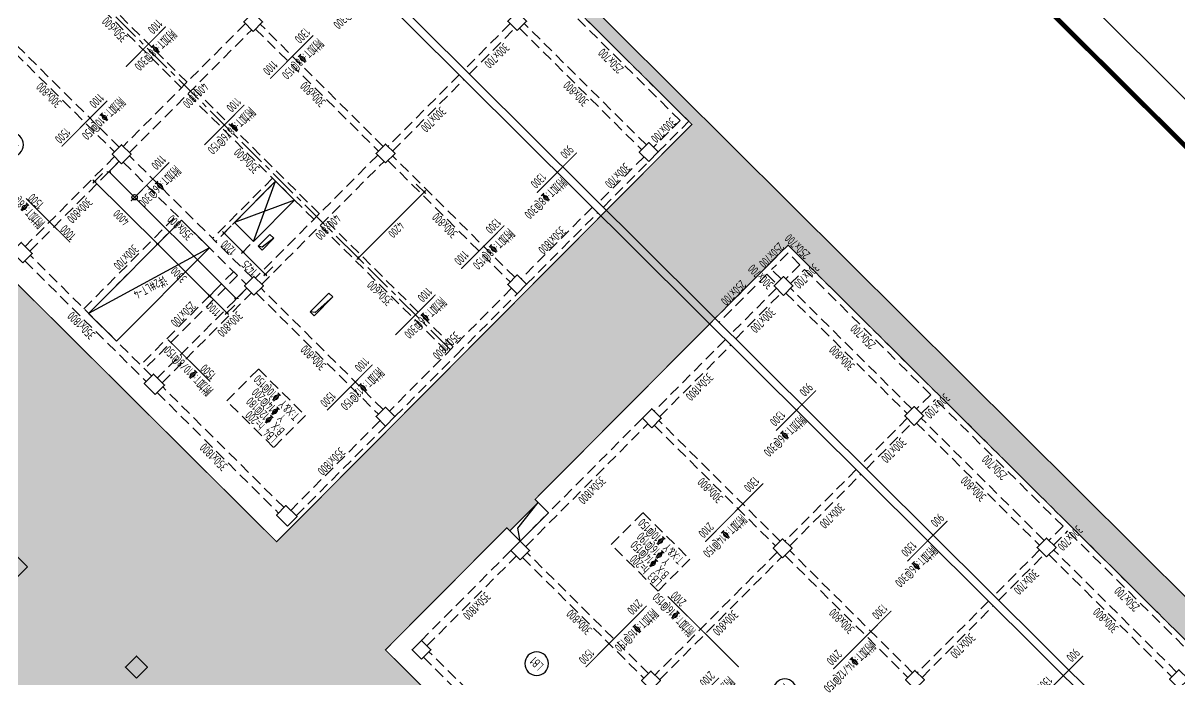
# Model space of a CAD drawing. Extents: x 517450926 to 520131079, y 3499134486 to 3500888201.
# Drawn here: x 518860975 to 518913031, y 3499954776 to 3499984341 of the extents above; entities that cross this region are included whole.
import ezdxf
from ezdxf.enums import TextEntityAlignment as Align

# ---------------------------------------------------------------- set-up
doc = ezdxf.new("R2010")
doc.units = 0
doc.header["$LTSCALE"] = 1000
doc.header["$MEASUREMENT"] = 0
doc.linetypes.add('CENTER', pattern=[2, 1.25, -0.25, 0.25, -0.25])
doc.linetypes.add('DASHED', pattern=[0.75, 0.5, -0.25])
doc.layers.get('0').update_dxf_attribs({"linetype": 'CONTINUOUS'})
doc.layers.get('Defpoints').update_dxf_attribs({"color": 2, "linetype": 'CONTINUOUS'})
for name, color, linetype in [('C-SHET-SHET', 144, 'CONTINUOUS'), ('S_AXIS', 8, 'CENTER'), ('S_AXIS_DIMS', 3, 'CONTINUOUS'), ('S_BEAM', 4, 'DASHED'), ('S_BEAM_SECD_TEXT_HORZ', 9, 'CONTINUOUS'), ('S_BEAM_TEXT_HORZ', 7, 'CONTINUOUS'), ('S_BEAM_TEXT_VERT', 41, 'CONTINUOUS'), ('S_COLU', 2, 'CONTINUOUS'), ('S_FLOR_ENHN', 91, 'DASHED'), ('S_FLOR_TEXT', 51, 'CONTINUOUS'), ('S_HOLE', 201, 'CONTINUOUS'), ('S_PLAN_HACH', 254, 'CONTINUOUS'), ('S_PLAN_MIDL', 255, 'CONTINUOUS'), ('S_PLAN_REIN', 1, 'CONTINUOUS'), ('S_STAR', 243, 'CONTINUOUS'), ('S_WALL', 2, 'CONTINUOUS')]:
    doc.layers.add(name, color=color, linetype=linetype)
doc.layers.add('内框', color=8, linetype='CONTINUOUS', plot=False)
doc.styles.get("Standard").update_dxf_attribs({"font": 'Tssdeng.shx', "bigfont": 'Tssdchn.shx'})
doc.styles.add('TH-STYLE1', font='Tssdeng.shx', dxfattribs={"width": 0.7, "bigfont": 'Tssdchn.shx'})
doc.styles.add('TH-STYLE3', font='tssdeng.shx', dxfattribs={"width": 0.7, "bigfont": 'tssdchn.shx'})
doc.styles.add('样式 1', font='Tssdeng.shx', dxfattribs={"width": 0.7, "bigfont": 'Tssdchn.shx'})
doc.styles.add('黑体', font='simhei.ttf')
doc.dimstyles.new('TSSD_100_100', dxfattribs={"dimtxt": 375, "dimasz": 100, "dimexe": 100, "dimexo": 0, "dimgap": 125, "dimtad": 1, "dimdec": 1, "dimdsep": 46, "dimtxsty": 'TH-STYLE3', "dimblk": 'ARCHTICK', "dimcen": -100, "dimdle": 100, "dimclrt": 7, "dimadec": 0, "dimazin": 0, "dimtfac": 1, "dimtdec": 1, "dimtix": 1, "dimtmove": 2, "dimatfit": 3, "dimldrblk": 'ARCHTICK', "dimfxl": 500, "dimfxlon": 1, "dimtolj": 1, "dimtzin": 0, "dimarcsym": 0})
doc.dimstyles.new('TSSD_100_100$0', dxfattribs={"dimtxt": 300, "dimasz": 100, "dimexe": 100, "dimexo": 250, "dimgap": 100, "dimtad": 1, "dimdec": 0, "dimzin": 0, "dimdsep": 46, "dimtxsty": 'TH-STYLE3', "dimblk": '_tsdbk', "dimcen": 0, "dimdle": 100, "dimclrt": 7, "dimadec": 1, "dimazin": 0, "dimtfac": 1, "dimtdec": 0, "dimtix": 1, "dimtmove": 2, "dimatfit": 3, "dimldrblk": '_tsdbk', "dimfxl": 1, "dimtolj": 1, "dimtzin": 0, "dimarcsym": 0})

# ---------------------------------------------------------------- blocks, each defined once
blk = doc.blocks.new('THAPE_A1L2_inner')
at = {"layer": '内框'}
blk.add_lwpolyline([(0, 0), (1261, 0), (1261, 594), (0, 594)], close=True, dxfattribs=at)
at = {"layer": '内框', "const_width": 1.4}
blk.add_lwpolyline([(25, 584), (25, 10), (1251, 10), (1251, 584)], close=True, dxfattribs=at)
at = {"layer": '内框', "style": '黑体', "width": 0.8}
blk.add_attdef('内框名称', (58.89, 599.29), '', height=8, dxfattribs=at)
blk = doc.blocks.new('_ArchTick')
at = {"color": 0, "const_width": 0.25}
blk.add_lwpolyline([(-0.53, -0.53), (0.53, 0.53)], dxfattribs=at)
blk = doc.blocks.new('*D349')
at = {"layer": 'Defpoints', "color": 0, "transparency": 16777216}
for p in [(518864902, 3499977931), (518867738, 3499975110), (518867025, 3499974393)]:
    blk.add_point(p, dxfattribs=at)
at = {"layer": 'S_AXIS_DIMS', "color": 0, "lineweight": -2, "transparency": 16777216}
for p, q in [((518864541, 3499977569), (518864118, 3499977143)), ((518864118, 3499977285), (518867096, 3499974323)), ((518867377, 3499974748), (518866954, 3499974323))]:
    blk.add_line(p, q, dxfattribs=at)
at = {"layer": 'S_AXIS_DIMS', "color": 0, "lineweight": -2, "transparency": 16777216, "xscale": 100, "yscale": 100, "zscale": 100}
for p, rotation in [((518864189, 3499977214), 135.1572922659514), ((518867025, 3499974393), 315.1572922659514)]:
    blk.add_blockref('_ArchTick', p, dxfattribs=dict(at, rotation=rotation))
at = {"layer": 'S_AXIS_DIMS', "color": 7, "transparency": 16777216, "insert": (518865386, 3499975582), "char_height": 375, "attachment_point": 5, "rotation": 135.1573, "style": 'TH-STYLE3'}
blk.add_mtext('\\A1;4000', dxfattribs=at)
blk = doc.blocks.new('*D350')
at = {"layer": 'Defpoints', "color": 0, "transparency": 16777216}
for p in [(518867738, 3499975110), (518870636, 3499973345, 0), (518869365, 3499972066)]:
    blk.add_point(p, dxfattribs=at)
at = {"layer": 'S_AXIS_DIMS', "color": 0, "lineweight": -2, "transparency": 16777216}
for p, q in [((518867377, 3499974748), (518866954, 3499974323)), ((518866954, 3499974464), (518869436, 3499971996)), ((518869717, 3499972421), (518869294, 3499971995))]:
    blk.add_line(p, q, dxfattribs=at)
at = {"layer": 'S_AXIS_DIMS', "color": 0, "lineweight": -2, "transparency": 16777216, "xscale": 100, "yscale": 100, "zscale": 100}
for p, rotation in [((518867025, 3499974393), 135.1572922659514), ((518869365, 3499972066), 315.1572922659514)]:
    blk.add_blockref('_ArchTick', p, dxfattribs=dict(at, rotation=rotation))
at = {"layer": 'S_AXIS_DIMS', "color": 7, "transparency": 16777216, "insert": (518867974, 3499973008), "char_height": 375, "attachment_point": 5, "rotation": 135.1573, "style": 'TH-STYLE3'}
blk.add_mtext('\\A1;3300', dxfattribs=at)
blk = doc.blocks.new('*D351')
at = {"layer": 'Defpoints', "color": 0, "transparency": 16777216}
for p in [(518870636, 3499973345, 0), (518871311, 3499972463), (518870145, 3499971291)]:
    blk.add_point(p, dxfattribs=at)
at = {"layer": 'S_AXIS_DIMS', "color": 0, "lineweight": -2, "transparency": 16777216}
for p, q in [((518869717, 3499972421), (518869294, 3499971995)), ((518869294, 3499972137), (518870216, 3499971220)), ((518870497, 3499971645), (518870074, 3499971220))]:
    blk.add_line(p, q, dxfattribs=at)
at = {"layer": 'S_AXIS_DIMS', "color": 0, "lineweight": -2, "transparency": 16777216, "xscale": 100, "yscale": 100, "zscale": 100}
for p, rotation in [((518869365, 3499972066), 135.1572922659514), ((518870145, 3499971291), 315.1572922659514)]:
    blk.add_blockref('_ArchTick', p, dxfattribs=dict(at, rotation=rotation))
at = {"layer": 'S_AXIS_DIMS', "color": 7, "transparency": 16777216, "insert": (518869534, 3499971457), "char_height": 375, "attachment_point": 5, "rotation": 135.1573, "style": 'TH-STYLE3'}
blk.add_mtext('\\A1;1100', dxfattribs=at)
blk = doc.blocks.new('*D353')
at = {"layer": 'Defpoints', "color": 0, "transparency": 16777216}
for p in [(518877498, 3499978259), (518874536, 3499975281), (518876062, 3499973764)]:
    blk.add_point(p, dxfattribs=at)
at = {"layer": 'S_AXIS_DIMS', "color": 0, "lineweight": -2, "transparency": 16777216}
for p, q in [((518878669, 3499977094), (518879095, 3499976671)), ((518879094, 3499976813), (518875991, 3499973693)), ((518875707, 3499974116), (518876133, 3499973693))]:
    blk.add_line(p, q, dxfattribs=at)
at = {"layer": 'S_AXIS_DIMS', "color": 0, "lineweight": -2, "transparency": 16777216, "xscale": 100, "yscale": 100, "zscale": 100}
for p, rotation in [((518879024, 3499976742), 45.15729226595141), ((518876062, 3499973764), 225.1572922659514)]:
    blk.add_blockref('_ArchTick', p, dxfattribs=dict(at, rotation=rotation))
at = {"layer": 'S_AXIS_DIMS', "color": 7, "transparency": 16777216, "insert": (518877764, 3499975032), "char_height": 375, "attachment_point": 5, "rotation": 225.1573, "style": 'TH-STYLE3'}
blk.add_mtext('\\A1;4200', dxfattribs=at)
blk = doc.blocks.new('*D355')
at = {"layer": 'Defpoints', "color": 0, "transparency": 16777216}
for p in [(518841216, 3500002495), (518850749, 3499998586), (518849333, 3499995649), (518849511, 3499994669), (518922555, 3499921602)]:
    blk.add_point(p, dxfattribs=at)
at = {"layer": 'S_AXIS_DIMS', "color": 0, "lineweight": -2, "transparency": 16777216}
blk.add_arc((518849409, 3499994347), 1304, 72.4599, 135.1573, dxfattribs=at)
at = {"layer": 'S_AXIS_DIMS', "color": 0, "lineweight": -2, "transparency": 16777216, "xscale": 100, "yscale": 100, "zscale": 100}
for p, rotation in [((518849802, 3499995591), 342.4599091410404), ((518848484, 3499995267), 225.1572922631582)]:
    blk.add_blockref('_ArchTick', p, dxfattribs=dict(at, rotation=rotation))
at = {"layer": 'S_AXIS_DIMS', "color": 7, "transparency": 16777216, "insert": (518849172, 3499995310), "char_height": 375, "attachment_point": 5, "rotation": 193.8086, "style": 'TH-STYLE3'}
blk.add_mtext('\\A1;63°', dxfattribs=at)
blk = doc.blocks.new('*D356')
at = {"layer": 'Defpoints', "color": 0, "transparency": 16777216}
for p in [(518857026, 3500004543), (518867350, 3500004217), (518861854, 3499999972), (518862766, 3499999891), (518845965, 3499982714)]:
    blk.add_point(p, dxfattribs=at)
at = {"layer": 'S_AXIS_DIMS', "color": 0, "lineweight": -2, "transparency": 16777216}
blk.add_arc((518862922, 3499999765), 1088, 140.9833, 225.1573, dxfattribs=at)
at = {"layer": 'S_AXIS_DIMS', "color": 0, "lineweight": -2, "transparency": 16777216, "xscale": 100, "yscale": 100, "zscale": 100}
for p, rotation in [((518862077, 3500000450), 50.98325537516918), ((518862155, 3499998994), 315.1572922631352)]:
    blk.add_blockref('_ArchTick', p, dxfattribs=dict(at, rotation=rotation))
at = {"layer": 'S_AXIS_DIMS', "color": 7, "transparency": 16777216, "insert": (518861524, 3499999690), "char_height": 375, "attachment_point": 5, "rotation": 93.0703, "style": 'TH-STYLE3'}
blk.add_mtext('\\A1;84°', dxfattribs=at)
blk = doc.blocks.new('*D357')
at = {"layer": 'Defpoints', "color": 0, "transparency": 16777216}
for p in [(518870344, 3499975214), (518871195, 3499974368), (518870866, 3499974037)]:
    blk.add_point(p, dxfattribs=at)
at = {"layer": 'S_AXIS_DIMS', "color": 0, "lineweight": -2, "transparency": 16777216}
for p, q in [((518869944, 3499974953), (518870937, 3499973966)), ((518870344, 3499975214), (518869945, 3499974812)), ((518871195, 3499974368), (518870795, 3499973966))]:
    blk.add_line(p, q, dxfattribs=at)
at = {"layer": 'S_AXIS_DIMS', "color": 0, "lineweight": -2, "transparency": 16777216, "xscale": 100, "yscale": 100, "zscale": 100}
for p, rotation in [((518870015, 3499974883), 135.1572922659514), ((518870866, 3499974037), 315.1572922659514)]:
    blk.add_blockref('_ArchTick', p, dxfattribs=dict(at, rotation=rotation))
at = {"layer": 'S_AXIS_DIMS', "color": 7, "transparency": 16777216, "insert": (518870220, 3499974238), "char_height": 375, "attachment_point": 5, "rotation": 135.1573, "style": 'TH-STYLE3'}
blk.add_mtext('\\A1;1200', dxfattribs=at)
blk = doc.blocks.new('*D358')
at = {"layer": 'Defpoints', "color": 0, "transparency": 16777216}
for p in [(518871195, 3499974368), (518872205, 3499973363), (518871876, 3499973032)]:
    blk.add_point(p, dxfattribs=at)
at = {"layer": 'S_AXIS_DIMS', "color": 0, "lineweight": -2, "transparency": 16777216}
for p, q in [((518871195, 3499974368), (518870795, 3499973966)), ((518870795, 3499974107), (518871947, 3499972961)), ((518872205, 3499973363), (518871806, 3499972961))]:
    blk.add_line(p, q, dxfattribs=at)
at = {"layer": 'S_AXIS_DIMS', "color": 0, "lineweight": -2, "transparency": 16777216, "xscale": 100, "yscale": 100, "zscale": 100}
for p, rotation in [((518870866, 3499974037), 135.1572922659514), ((518871876, 3499973032), 315.1572922659514)]:
    blk.add_blockref('_ArchTick', p, dxfattribs=dict(at, rotation=rotation))
at = {"layer": 'S_AXIS_DIMS', "color": 7, "transparency": 16777216, "insert": (518871151, 3499973313), "char_height": 375, "attachment_point": 5, "rotation": 135.1573, "style": 'TH-STYLE3'}
blk.add_mtext('\\A1;1425', dxfattribs=at)
blk = doc.blocks.new('B-Num')
blk.add_circle((29, 399), 400)
at = {"style": 'TH-STYLE1', "width": 0.7, "flags": 8}
blk.add_attdef('LBN', text='', height=250, dxfattribs=at).set_placement((29, 278), align=Align.CENTER)
blk = doc.blocks.new('_tsdbk')
blk.add_line((-1, 0), (0, 0))
at = {"const_width": 0.5}
blk.add_lwpolyline([(-0.7, -0.7), (0.7, 0.7)], dxfattribs=at)
blk = doc.blocks.new('*D510')
at = {"layer": 'Defpoints', "color": 0, "transparency": 16777216}
for p in [(518865397, 3499978216), (518871140, 3499972504), (518870578, 3499971940)]:
    blk.add_point(p, dxfattribs=at)
at = {"layer": 'S_FLOR_TEXT', "color": 0, "lineweight": -2, "transparency": 16777216}
for p, q in [((518865220, 3499978039), (518864765, 3499977580)), ((518864906, 3499977581), (518870508, 3499972010)), ((518870964, 3499972327), (518870508, 3499971869))]:
    blk.add_line(p, q, dxfattribs=at)
at = {"layer": 'S_FLOR_TEXT', "color": 0, "lineweight": -2, "transparency": 16777216, "xscale": 100, "yscale": 100, "zscale": 100}
for p, rotation in [((518864835, 3499977651), 135.1572923124577), ((518870578, 3499971940), 315.1572923124577)]:
    blk.add_blockref('_tsdbk', p, dxfattribs=dict(at, rotation=rotation))
blk = doc.blocks.new('SH_THAPE_A1L2')
blk.add_lwpolyline([(0, 0), (1261, 0), (1261, 594), (0, 594)], close=True)
at = {"const_width": 1.4}
blk.add_lwpolyline([(25, 584), (25, 10), (1251, 10), (1251, 584)], close=True, dxfattribs=at)
blk.add_attdef('作废标记', text='', height=400).set_placement((658, 330.5), align=Align.MIDDLE_CENTER)

msp = doc.modelspace()

# ---------------------------------------------------------------- hatches: boundary and pattern name
at = {"layer": 'S_PLAN_HACH', "transparency": 33554636}
h = msp.add_hatch(dxfattribs=at)
h.set_pattern_fill('GRASS', color=256, scale=1200)
h.set_pattern_definition([(225.1573, (518960598.3, 3499931740.6), (3.2943, -1199.9955), [225, -1472.056]), (180.1573, (518960598.3, 3499931740.6), (3.294, -1199.9955), [225, -975]), (270.1573, (518960598.3, 3499931740.6), (1199.9955, 3.294), [225, -975])])
h.paths.add_polyline_path([(518892544.8748, 3499885019.7634), (518939602.9066, 3499932336.881), (518853937.5881, 3500017533.1375), (518824544.1408, 3499987977.8597), (518807066.1688, 3500005360.1205), (518789401.5894, 3499987598.2858)])
h.paths.add_polyline_path([(518872383.4689, 3499960991.5445), (518891070.2863, 3499979781.2453), (518855015.3322, 3500015638.7799), (518847251.4884, 3500007832.191), (518838598.1342, 3499991771.1928), (518852857.0353, 3499977590.3665), (518854267.3612, 3499979008.4572)], flags=16)
h.paths.add_polyline_path([(518888567.9664, 3499899623.5165), (518900414.707, 3499911535.4813), (518891126.2134, 3499920773.1156), (518893488.5092, 3499923148.4174), (518869522.7777, 3499946982.9241), (518867654.0959, 3499945103.9541), (518861556.3062, 3499951168.3553), (518807066.174, 3500005360.1257), (518800155.5795, 3499998411.4796), (518821356.0322, 3499977327.1103), (518815432.6637, 3499971371.1297), (518847091.5418, 3499939885.6003), (518845116.4659, 3499937899.6503), (518870642.7117, 3499912514.413), (518873110.7821, 3499914996.0718)], flags=16)
h.paths.add_polyline_path([(518874461.3489, 3499912242.5323), (518872405.6134, 3499914287.0126), (518873110.7865, 3499914996.068), (518875166.522, 3499912951.5877)], flags=16)
h.paths.add_polyline_path([(518845399.1472, 3499938183.8983), (518844584.388, 3499938994.1963), (518846276.7773, 3499940695.9031), (518847091.5366, 3499939885.6051)], flags=16)
h.paths.add_polyline_path([(518815855.7722, 3499971796.5679), (518801852.1079, 3499985723.5421), (518807352.3678, 3499991254.0846), (518821356.0321, 3499977327.1104)], flags=16)
h.paths.add_polyline_path([(518831979.7124, 3499945253.2983), (518814501.748, 3499962635.5655), (518819473.3335, 3499967634.5233), (518836951.3, 3499950252.2566)], flags=16)
h.paths.add_polyline_path([(518884612.8759, 3499962297.9147), (518884010.1874, 3499962897.3031), (518895398.5686, 3499974348.3849), (518934147.8949, 3499935811.2312), (518916025.2078, 3499917588.7667), (518907729.3777, 3499925839.1729), (518908505.0569, 3499926619.1228), (518905739.7801, 3499929369.2582), (518904963.8211, 3499928589.0269), (518877276.1614, 3499956126.2018), (518882740.8942, 3499961621.0216), (518883343.5826, 3499961021.6331)], flags=16)
h.paths.add_polyline_path([(518883343.5827, 3499961021.6331), (518882882.7032, 3499961479.989), (518884151.9965, 3499962756.2706), (518884612.8759, 3499962297.9146)], flags=16)

# ---------------------------------------------------------------- linework, layer by layer
at = {"layer": 'S_AXIS'}
msp.add_line((518880208.6536, 3499969639.7738), (518843409.2019, 3500006237.7295), dxfattribs=at)
at = {"layer": 'S_BEAM'}
for p, q in [((518890928.4772, 3499979922.2779), (518855688.9532, 3500014968.8473)), ((518862465.4741, 3499987038.9895), (518868102.3844, 3499981432.9443)), ((518868349.1914, 3499981681.1101), (518862712.2812, 3499987287.1554)), ((518890539.4729, 3499979956.5654), (518884725.3034, 3499985738.8994)), ((518865298.9618, 3499978755.8982), (518859768.4084, 3499984256.169)), ((518870975.9115, 3499984322.2921), (518865475.6408, 3499978791.7387)), ((518877178.311, 3499978788.5103), (518871647.7575, 3499984288.7811)), ((518882890.713, 3499984319.6461), (518880845.7223, 3499982263.3964)), ((518889022.2079, 3499978856.3805), (518883527.1067, 3499984321.3932)), ((518859556.8595, 3499984043.4554), (518865087.4129, 3499978543.1846)), ((518865759.2589, 3499978509.6736), (518871259.5296, 3499984040.2269)), ((518871436.2087, 3499984076.0675), (518876966.7621, 3499978575.7967)), ((518881058.4359, 3499982051.8475), (518883103.4266, 3499984108.0972)), ((518883315.5578, 3499984108.6796), (518888810.659, 3499978643.6669)), ((518880598.9153, 3499982015.2305), (518877390.4422, 3499978789.0927)), ((518877603.1558, 3499978577.5438), (518880811.6289, 3499981803.6816)), ((518868386.0025, 3499981150.8791), (518874058.365, 3499975509.5757)), ((518874305.172, 3499975757.7416), (518868632.8095, 3499981399.045)), ((518890539.4729, 3499979956.5654), (518889340.696, 3499978751.1885)), ((518889553.4096, 3499978539.6396), (518890928.4772, 3499979922.2779)), ((518865087.9953, 3499978331.0534), (518861068.5666, 3499974289.4951)), ((518861281.2802, 3499974077.9462), (518865300.7089, 3499978119.5045)), ((518865477.5749, 3499978084.6275), (518871008.1351, 3499972584.3636)), ((518871290.2003, 3499972867.9817), (518865759.64, 3499978368.2456)), ((518876931.8921, 3499978398.9235), (518871431.6214, 3499972868.3702)), ((518871715.2395, 3499972586.305), (518877215.5102, 3499978116.8584)), ((518877392.1893, 3499978152.6989), (518882887.2905, 3499972687.6863)), ((518883098.8394, 3499972900.3999), (518877603.7382, 3499978365.4125)), ((518888917.6164, 3499978325.7796), (518886872.6257, 3499976269.5298)), ((518887085.3393, 3499976057.981), (518889130.33, 3499978114.2307)), ((518872197.1213, 3499977360.6281), (518869499.859, 3499974648.5155)), ((518872338.9304, 3499977219.5955), (518869641.6682, 3499974507.4831)), ((518886590.3482, 3499976056.6038, -0.0885), (518883381.8751, 3499972830.466, -0.0885)), ((518863710.2415, 3499971485.9863, 0.0448), (518867888.3302, 3499975687.0782, 0.0448)), ((518863922.9553, 3499971274.4376, 0.0432), (518868101.0441, 3499975475.5296, -0.0315)), ((518880332.0572, 3499969763.8567), (518874588.7901, 3499975475.6764)), ((518883630.041, 3499972583.6589, -0.0885), (518886838.514, 3499975809.7968, -0.0885)), ((518874341.9831, 3499975227.5106), (518880085.2501, 3499969515.6909)), ((518895398.5686, 3499974348.3849), (518892119.561, 3499971051.3242)), ((518934147.8949, 3499935811.2312), (518895398.5686, 3499974348.3849)), ((518866759.1404, 3499968453.7865), (518861299.4879, 3499973883.5375)), ((518895399.5392, 3499973994.8329), (518894659.1181, 3499973250.3353)), ((518895931.3232, 3499973465.9606), (518895399.5392, 3499973994.8329)), ((518861052.6809, 3499973635.3716), (518866512.3333, 3499968205.6206)), ((518895931.3232, 3499973465.9606), (518895296.6766, 3499972827.8198)), ((518870440.8982, 3499973148.4932, 0.0179), (518866262.8083, 3499968947.4002, 0.004)), ((518870618.1597, 3499972972.2027, 0.0143), (518866440.0698, 3499968771.1096, 0.0143)), ((518894447.5693, 3499973037.6217), (518892296.8223, 3499970875.0335)), ((518894447.5693, 3499973037.6217), (518894872.9964, 3499972614.5239)), ((518895084.5453, 3499972827.2375), (518894659.1181, 3499973250.3353)), ((518895509.3902, 3499972616.2709), (518896144.0368, 3499973254.4117)), ((518901816.3992, 3499967613.1084), (518896144.0368, 3499973254.4117)), ((518871043.9759, 3499972407.6848), (518867024.5473, 3499968366.1266)), ((518877175.4708, 3499966944.4193), (518871680.3696, 3499972409.4319)), ((518882958.7773, 3499972405.0388), (518877458.5065, 3499966874.4854)), ((518894873.5789, 3499972402.3926), (518892828.5906, 3499970346.1454)), ((518900969.6214, 3499966974.3853), (518895509.9725, 3499972404.1398)), ((518867237.2609, 3499968154.5777), (518871256.6895, 3499972196.136)), ((518871468.8207, 3499972196.7183), (518876963.9219, 3499966731.7057)), ((518880456.8195, 3499969392.9668), (518883206.9432, 3499972158.2318)), ((518893041.3017, 3499970134.594), (518895086.2924, 3499972190.8437)), ((518895298.4236, 3499972191.4262), (518900758.0725, 3499966761.6717)), ((518892581.784, 3499970097.98, -0.0885), (518889373.3081, 3499966871.8392, -0.0885)), ((518889621.4739, 3499966625.0322, -0.0885), (518892829.947, 3499969851.17, -0.0885)), ((518877706.6724, 3499966627.6783), (518880456.8195, 3499969392.9668)), ((518867008.6652, 3499967712.0068), (518872468.3141, 3499962282.2523)), ((518872715.1212, 3499962530.4181), (518867255.4723, 3499967960.1726)), ((518901816.3992, 3499967613.1084), (518901181.7526, 3499966974.9677)), ((518901394.4662, 3499966763.4188), (518902029.1128, 3499967401.5596)), ((518907772.3799, 3499961689.7399), (518902029.1128, 3499967401.5596)), ((518888843.8535, 3499966552.1865), (518883343.5827, 3499961021.6331)), ((518900758.6549, 3499966549.5405), (518898713.6642, 3499964493.2907)), ((518906925.602, 3499961051.0168), (518901395.0486, 3499966551.2875)), ((518877035.4088, 3499966449.0581), (518873015.9802, 3499962407.4998)), ((518873264.146, 3499962160.6928), (518877283.5747, 3499966202.2511)), ((518883591.7485, 3499960774.826), (518889092.0193, 3499966305.3795)), ((518889375.055, 3499966235.4456), (518894834.704, 3499960805.6911)), ((518895046.2528, 3499961018.4047), (518889586.6039, 3499966448.1592)), ((518898926.3777, 3499964281.7419), (518900971.3684, 3499966337.9916)), ((518901183.4997, 3499966338.5739), (518906714.0531, 3499960838.3032)), ((518898466.8571, 3499964245.1249), (518895258.3841, 3499961018.987)), ((518895471.0977, 3499960807.4382), (518898679.5707, 3499964033.576)), ((518907772.3799, 3499961689.7399), (518907137.7332, 3499961051.5991)), ((518907350.4468, 3499960840.0502), (518907985.0935, 3499961478.191)), ((518913728.3605, 3499955766.3714), (518907985.0935, 3499961478.191)), ((518882920.4848, 3499960596.2058), (518878901.0561, 3499956554.6475)), ((518879149.222, 3499956307.8405), (518883168.6506, 3499960349.3988)), ((518883451.6832, 3499960279.4617), (518888911.3321, 3499954849.7072)), ((518889122.881, 3499955062.4208), (518883663.2321, 3499960492.1753)), ((518894906.1908, 3499960523.0436), (518889405.9201, 3499954992.4901)), ((518889618.6336, 3499954780.9412), (518895118.9044, 3499960311.4947)), ((518895260.1311, 3499960382.5933), (518900790.6846, 3499954882.3225)), ((518901002.2334, 3499955095.0361), (518895471.68, 3499960595.3069)), ((518906714.6355, 3499960626.1719), (518904669.6448, 3499958569.9222)), ((518904882.3584, 3499958358.3733), (518906927.3491, 3499960414.623)), ((518907139.4803, 3499960415.2054), (518912670.0337, 3499954914.9346)), ((518912881.5826, 3499955127.6482), (518907351.0292, 3499960627.919)), ((518904422.8378, 3499958321.7563), (518901214.3647, 3499955095.6185)), ((518901427.0783, 3499954884.0696), (518904635.5513, 3499958110.2075)), ((518878991.531, 3499955794.7534), (518884451.1799, 3499950364.9989)), ((518884697.987, 3499950613.1647), (518879238.338, 3499956042.9193))]:
    msp.add_line(p, q, dxfattribs=at)
at = {"layer": 'S_COLU', "linetype": 'ByBlock', "lineweight": 35}
for points in [[(518871330.4342, 3499983969.7106), (518870905.007, 3499984392.8084), (518871328.1047, 3499984818.2356), (518871753.5319, 3499984395.1378)], [(518883209.7833, 3499984002.3227), (518882784.3561, 3499984425.4204), (518883207.4539, 3499984850.8476), (518883632.8811, 3499984427.7499)], [(518865407.0656, 3499978013.73), (518864981.6384, 3499978436.8278), (518865404.7362, 3499978862.255), (518865830.1634, 3499978439.1572)], [(518877286.4148, 3499978046.3421), (518876860.9876, 3499978469.4398), (518877284.0853, 3499978894.867), (518877709.5125, 3499978471.7693)], [(518889130.3117, 3499978114.2123), (518888704.8845, 3499978537.31), (518889127.9822, 3499978962.7372), (518889553.4094, 3499978539.6395)], [(518860964.5392, 3499973546.7446), (518860468.2074, 3499974040.3586), (518860891.3052, 3499974465.7858), (518861387.6369, 3499973972.1718)], [(518871363.0462, 3499972090.3615), (518870937.619, 3499972513.4592), (518871360.7168, 3499972938.8864), (518871786.144, 3499972515.7887)], [(518883206.9431, 3499972158.2317), (518882781.5159, 3499972581.3294), (518883204.6137, 3499973006.7566), (518883630.0408, 3499972583.6589)], [(518895192.6491, 3499972085.0693), (518894767.2219, 3499972508.167), (518895190.3196, 3499972933.5942), (518895615.7468, 3499972510.4965)], [(518866920.5198, 3499967623.376), (518866424.1881, 3499968116.9901), (518866847.2858, 3499968542.4173), (518867343.6175, 3499968048.8032)], [(518877283.5745, 3499966202.2511), (518876858.1474, 3499966625.3488), (518877281.2451, 3499967050.776), (518877706.6723, 3499966627.6783)], [(518901077.7251, 3499966232.217), (518900652.2979, 3499966655.3148), (518901075.3957, 3499967080.742), (518901500.8229, 3499966657.6442)], [(518889269.2805, 3499966129.0887), (518888843.8533, 3499966552.1864), (518889266.9511, 3499966977.6136), (518889692.3782, 3499966554.5159)], [(518872876.5004, 3499961700.0075), (518872380.1687, 3499962193.6215), (518872803.2664, 3499962619.0487), (518873299.5981, 3499962125.4347)], [(518883345.9119, 3499960173.1081), (518882920.4848, 3499960596.2058), (518883343.5825, 3499961021.633), (518883769.0097, 3499960598.5353)], [(518895154.3566, 3499960276.2364), (518894728.9294, 3499960699.3342), (518895152.0271, 3499961124.7614), (518895577.4543, 3499960701.6636)], [(518907033.7057, 3499960308.8485), (518906608.2785, 3499960731.9462), (518907031.3763, 3499961157.3734), (518907456.8035, 3499960734.2756)], [(518878903.3855, 3499955706.1226), (518878477.9583, 3499956129.2204), (518878901.0561, 3499956554.6476), (518879326.4833, 3499956131.5498)], [(518866071.6782, 3499954857.7202), (518865575.3465, 3499955351.3343), (518866068.9605, 3499955847.666), (518866565.2922, 3499955354.0519)], [(518889230.9847, 3499954320.2525), (518888805.5575, 3499954743.3502), (518889228.6553, 3499955168.7774), (518889654.0825, 3499954745.6797)], [(518901110.3372, 3499954352.8679), (518900684.91, 3499954775.9656), (518901108.0077, 3499955201.3928), (518901533.4349, 3499954778.295)], [(518912989.6863, 3499954385.4799), (518912564.2591, 3499954808.5777), (518912987.3569, 3499955234.0048), (518913412.7841, 3499954810.9071)]]:
    msp.add_lwpolyline(points, close=True, dxfattribs=at)
at = {"layer": 'S_FLOR_ENHN', "linetype": 'ByBlock', "const_width": 50}
msp.add_lwpolyline([(518872383.4689, 3499960991.5445), (518891070.2863, 3499979781.2453), (518855015.3322, 3500015638.7799), (518847251.4884, 3500007832.191), (518838598.1342, 3499991771.1928), (518852857.0353, 3499977590.3665), (518854267.3612, 3499979008.4572)], close=True, dxfattribs=at)
at = {"layer": 'S_FLOR_ENHN', "linetype": 'ByBlock'}
msp.add_lwpolyline([(518884612.8759, 3499962297.9147, 50, 50, 0), (518884010.1874, 3499962897.3031, 50, 50, 0), (518895398.5686, 3499974348.3849, 50, 50, 0), (518934147.8949, 3499935811.2312, 50, 50, 0), (518916025.2078, 3499917588.7667, 50, 50, 0), (518907729.3777, 3499925839.1729, 50, 50, 0), (518908505.0569, 3499926619.1228, 50, 50, 0), (518905739.7801, 3499929369.2582, 50, 50, 0), (518904963.8211, 3499928589.0269, 50, 50, 0), (518877276.1614, 3499956126.2018, 50, 50, 0), (518882740.8942, 3499961621.0216, 50, 50, 0), (518883343.5826, 3499961021.6331, 50, 50, 0), (518884612.8759, 3499962297.9146, 0, 0, 0)], format="xyseb", dxfattribs=at)
at = {"layer": 'S_FLOR_TEXT', "linetype": 'DASHED'}
for points in [[(518872246.8227, 3499965238.4349), (518870138.736, 3499967334.9787), (518871566.8885, 3499968770.9941), (518873674.9751, 3499966674.4503)], [(518889548.3035, 3499958772.5138), (518887440.2169, 3499960869.0576), (518888868.3693, 3499962305.0729), (518890976.456, 3499960208.5291)]]:
    msp.add_lwpolyline(points, close=True, dxfattribs=at)
at = {"layer": 'S_FLOR_TEXT'}
msp.add_circle((518865992.4493, 3499976500.4332), 120, dxfattribs=at)
at = {"layer": 'S_HOLE'}
for p, q in [((518871338.7193, 3499974512.1454), (518872338.9304, 3499977219.5955)), ((518873189.7837, 3499976373.4011), (518870487.866, 3499975358.3398))]:
    msp.add_line(p, q, dxfattribs=at)
for points in [[(518871338.7193, 3499974512.1454), (518870487.8649, 3499975358.3409), (518872338.9293, 3499977219.5966), (518873189.7837, 3499976373.4011)], [(518871728.6942, 3499974124.3058), (518871551.4329, 3499974300.5965), (518872080.3051, 3499974832.3805), (518872257.5664, 3499974656.0898)], [(518874070.2908, 3499971160.8745), (518873893.0295, 3499971337.1652), (518874739.225, 3499972188.0196), (518874916.4863, 3499972011.7288)], [(518883343.5827, 3499961021.6331), (518882882.7032, 3499961479.989), (518884151.9965, 3499962756.2706), (518884612.8759, 3499962297.9146)], [(518860118.2827, 3499958798.3297), (518859054.7139, 3499959856.0749), (518860112.4583, 3499960919.6429), (518861176.0271, 3499959861.8977)]]:
    msp.add_lwpolyline(points, close=True, dxfattribs=at)
for points in [[(518872257.5664, 3499974656.0898), (518871726.8271, 3499974249.136), (518871551.4329, 3499974300.5965)], [(518874916.4863, 3499972011.7288), (518874120.484, 3499971315.241), (518873893.0295, 3499971337.1652)], [(518883244.5709, 3499961602.6415), (518884150.9704, 3499962755.2387)], [(518883343.5826, 3499961021.6331), (518883244.5709, 3499961602.6415)]]:
    msp.add_lwpolyline(points, dxfattribs=at)
at = {"layer": 'S_PLAN_MIDL'}
msp.add_lwpolyline([(518892544.8748, 3499885019.7634), (518939602.9066, 3499932336.881), (518853937.5881, 3500017533.1375), (518824544.1408, 3499987977.8597), (518807066.1688, 3500005360.1205), (518789401.5894, 3499987598.2858), (518892544.8748, 3499885019.7634)], dxfattribs=at)
at = {"layer": 'S_PLAN_REIN', "const_width": 50}
for points in [[(518865595.7688, 3499982374.4528), (518867393.9345, 3499984182.5186)], [(518872091.081, 3499981838.1402), (518874030.2793, 3499983788.0151)], [(518862713.0507, 3499978789.0253), (518864758.0238, 3499980845.2573)], [(518869133.0762, 3499978856.514), (518870931.2419, 3499980664.5798)], [(518884095.9309, 3499976703.9479), (518885894.0969, 3499978512.014)], [(518865823.3552, 3499976330.4082), (518867551.0046, 3499978067.5695)], [(518861102.7629, 3499976451.0477), (518863088.0898, 3499974476.5915)], [(518880693.5198, 3499973282.8042), (518882632.7181, 3499975232.6792)], [(518877731.8472, 3499970304.8257), (518879530.0129, 3499972112.8915)], [(518867491.5862, 3499970097.2065), (518869398.5931, 3499968200.6415)], [(518874654.5431, 3499966912.9188), (518876699.5162, 3499968969.1508)], [(518894860.0054, 3499965998.8122), (518896658.1714, 3499967806.8784)], [(518891668.3071, 3499960993.0203), (518894277.411, 3499963616.4891)], [(518900770.1756, 3499960121.0032), (518902568.3417, 3499961929.0694)], [(518889986.9367, 3499958529.8634), (518893177.6418, 3499955356.6291)], [(518886287.0714, 3499955344.0846), (518889037.2073, 3499958109.362)], [(518897434.2291, 3499955258.6696), (518900043.3331, 3499957882.1384)], [(518906875.5688, 3499954049.0402), (518908673.7349, 3499955857.1064)], [(518889965.7785, 3499952531.7286), (518892292.8168, 3499954871.5787)]]:
    msp.add_lwpolyline(points, dxfattribs=at)
at = {"layer": 'S_STAR'}
msp.add_line((518869359.6012, 3499974223.8653), (518863922.9553, 3499971274.4376, 0.0432), dxfattribs=at)
msp.add_lwpolyline([(518865181.5123, 3499970022.7734), (518863922.956, 3499971274.4384), (518868101.0449, 3499975475.5303), (518869359.6012, 3499974223.8653)], close=True, dxfattribs=at)
at = {"layer": 'S_WALL'}
msp.add_lwpolyline([(518865139.0105, 3500006393.0343), (518865387.1836, 3500006146.2345), (518863636.1745, 3500004385.4818), (518865800.2157, 3500002233.2898), (518863296.8874, 3499999716.1789), (518935348.5174, 3499928059.0685), (518935101.7104, 3499927810.9027), (518862801.9145, 3499999714.8201), (518865305.2429, 3500002231.931), (518863141.2089, 3500004384.1158), (518865139.0177, 3500006393.0415)], dxfattribs=at)

# ---------------------------------------------------------------- block references
at = {"layer": 'C-SHET-SHET', "xscale": 150, "yscale": 150, "zscale": 150, "rotation": 135.1572922948761}
msp.add_blockref('SH_THAPE_A1L2', (518964013.4643, 3499930459.5851), dxfattribs=at)
at = {"layer": 'S_FLOR_TEXT'}
ref = msp.add_blockref('B-Num', (518860802.9346, 3499979272.578), dxfattribs=dict(at, xscale=-1.333333333333333, yscale=1.333333333333333, zscale=1.333333333333333, rotation=135.157292271626))
ref.add_attrib('LBN', 'LB1', dxfattribs={"layer": '0', "height": 400, "rotation": 135.15728937, "style": 'TH-STYLE3', "width": 0.7, "flags": 8}).set_placement((518860455.375, 3499978868.0451), align=Align.MIDDLE)
ref = msp.add_blockref('B-Num', (518884431.9376, 3499955911.5384), dxfattribs=dict(at, xscale=-1.333333333333333, yscale=1.333333333333333, zscale=1.333333333333333, rotation=135.157292271626))
ref.add_attrib('LBN', 'LB1', dxfattribs={"layer": '0', "height": 400, "rotation": 135.15728937, "style": 'TH-STYLE3', "width": 0.7, "flags": 8}).set_placement((518884084.3781, 3499955507.0056), align=Align.MIDDLE)
ref = msp.add_blockref('B-Num', (518895600.9534, 3499954686.9233), dxfattribs=dict(at, xscale=-1.333333333333333, yscale=1.333333333333333, zscale=1.333333333333333, rotation=135.157292271626))
ref.add_attrib('LBN', 'LB2', dxfattribs={"layer": '0', "height": 400, "rotation": 135.15728937, "style": 'TH-STYLE3', "width": 0.7, "flags": 8}).set_placement((518895253.3939, 3499954282.3905), align=Align.MIDDLE)
at = {"layer": '内框', "xscale": 149.9999999999999, "yscale": 149.9999999999999, "zscale": 149.9999999999999, "rotation": 135.1572922948763}
msp.add_blockref('THAPE_A1L2_inner', (518964013.4644, 3499930459.5851), dxfattribs=at)

# ---------------------------------------------------------------- texts
at = {"layer": 'S_BEAM_SECD_TEXT_HORZ', "linetype": 'Continuous', "style": 'TH-STYLE3', "width": 0.7}
for s, rotation, p in [('250x700', 135.15729297, (518887561.995, 3499982776.9518)), ('250x700', 135.15729297, (518895956.7281, 3499974422.0296)), ('300x700', 225.15729297, (518865463.924, 3499973937.6893)), ('250x700', 225.15729297, (518894516.6631, 3499974027.1711)), ('250x700', 225.15729297, (518892802.9548, 3499972336.3492)), ('250x700', 225.15729297, (518868039.4954, 3499971376.2221)), ('250x700', 135.15729297, (518898909.8249, 3499970362.9795)), ('250x700', 135.15729297, (518904830.3533, 3499964474.8691)), ('250x700', 135.15729297, (518910786.3339, 3499958551.5005))]:
    msp.add_text(s, height=400, rotation=rotation, dxfattribs=at).set_placement(p, align=Align.CENTER)
at = {"layer": 'S_BEAM_TEXT_HORZ', "linetype": 'Continuous', "style": '样式 1', "width": 0.7}
for s, p in [('350x600', (518865237.4438, 3499984189.2255)), ('300x800', (518862275.6508, 3499981246.5786)), ('300x800', (518874154.9999, 3499981279.1907)), ('300x800', (518885992.7153, 3499981305.3926)), ('350x600', (518871175.6983, 3499978283.486)), ('350x800', (518868179.5049, 3499975270.7966)), ('300x800', (518880093.2544, 3499975373.4512)), ('300x700', (518894302.6263, 3499973061.3434)), ('350x600', (518877167.1311, 3499972324.8593)), ('350x1800', (518863733.0612, 3499970870.778)), ('300x800', (518874169.8859, 3499969417.4706)), ('300x800', (518897957.855, 3499969405.7683)), ('350x1800', (518869689.0438, 3499964947.4114)), ('300x800', (518903878.3833, 3499963517.6579)), ('300x800', (518892034.4864, 3499963449.7877)), ('300x800', (518886135.0222, 3499957517.8431)), ('300x800', (518897955.0148, 3499957561.6773)), ('300x800', (518909834.3639, 3499957594.2894))]:
    msp.add_text(s, height=400, rotation=135.15728815, dxfattribs=at).set_placement(p, align=Align.CENTER)
at = {"layer": 'S_BEAM_TEXT_VERT', "linetype": 'Continuous', "style": '样式 1', "width": 0.7}
for s, p in [('300x700', (518882153.7725, 3499983007.5299)), ('400x800', (518868599.6884, 3499981220.0566)), ('300x700', (518879298.039, 3499980136.0736)), ('300x700', (518889653.1665, 3499979657.7082)), ('300x700', (518887580.2194, 3499977610.7956)), ('300x800', (518863381.2887, 3499976043.8318)), ('400x800', (518874555.669, 3499975296.6881)), ('350x1800', (518884635.5883, 3499974703.9922)), ('300x700', (518896089.1469, 3499973089.3262)), ('300x800', (518870140.227, 3499970927.842)), ('300x700', (518894127.7606, 3499971099.1056)), ('350x1800', (518879885.3425, 3499969961.2912)), ('350x1800', (518891270.2683, 3499968105.6405)), ('300x700', (518901974.2229, 3499967236.4741)), ('300x700', (518900012.8366, 3499965246.2535)), ('350x1800', (518874702.3951, 3499964749.8082)), ('350x1800', (518886433.2397, 3499963449.2472)), ('300x700', (518897236.8854, 3499962295.4517)), ('300x700', (518907948.099, 3499961295.3081)), ('300x700', (518905977.695, 3499959314.0557)), ('350x1800', (518881250.2922, 3499958237.7642)), ('300x800', (518892441.6104, 3499957473.7755)), ('300x700', (518903121.9615, 3499956442.5994))]:
    msp.add_text(s, height=400, rotation=225.15729781, dxfattribs=at).set_placement(p, align=Align.CENTER)
at = {"layer": 'S_FLOR_TEXT', "style": 'TH-STYLE3', "width": 0.7}
for s, rotation, p in [('附加T:%%1328@300', 225.15729297, (518876563.0021, 3499985992.651)), ('1100', 225.15729297, (518867003.0926, 3499984549.6174)), ('附加T:%%1328@300', 225.15729297, (518867611.3903, 3499984117.6574)), ('附加T:%%1328@150', 225.15729297, (518874218.2233, 3499983693.4797)), ('1300', 225.15729297, (518873648.718, 3499984164.4456)), ('1100', 225.15729297, (518872185.9533, 3499982693.6275)), ('1100', 225.15729297, (518864367.1819, 3499981212.3561)), ('附加T:%%13210@150', 225.15729297, (518865298.7149, 3499981054.23)), ('附加T:%%1328/6@150', 225.15729297, (518871148.6977, 3499980599.7186)), ('1100', 225.15729297, (518870540.4, 3499981031.6787)), ('1500', 225.15729297, (518862862.6765, 3499979664.0555)), ('900', 225.15729297, (518885511.4297, 3499978887.3323)), ('附加T:%%1326@300', 225.15729297, (518867794.0506, 3499977977.2582)), ('1100', 225.15729297, (518867160.1627, 3499978434.6683)), ('1300', 225.15729297, (518884269.5008, 3499977638.5658)), ('附加T:%%1328@300', 225.15729297, (518885161.7731, 3499977440.9627)), ('附加T:%%1328@150', 135.15728815, (518861990.7138, 3499975377.4538)), ('1500', 135.15728815, (518861937.4529, 3499976208.2937)), ('1300', 225.15729297, (518882238.0676, 3499975595.9484)), ('1000', 135.15728815, (518863378.9009, 3499974804.3483)), ('附加T:%%1328@150', 225.15729297, (518882812.0572, 3499975129.4914)), ('1100', 225.15729297, (518880788.3921, 3499974138.2915)), ('1100', 225.15729297, (518879139.171, 3499972479.9904)), ('附加T:%%1326@300', 225.15729297, (518879747.4687, 3499972048.0303)), ('附加T:%%13210/8@150', 135.15728815, (518869567.0295, 3499967842.6222)), ('1100', 225.15729297, (518876308.6742, 3499969336.2496)), ('1500', 135.15728815, (518869689.4042, 3499968528.3983)), ('附加T:%%13212@150', 225.15729297, (518876942.5621, 3499968878.8395)), ('T:X&Y %%13210@150', 135.15728815, (518873446.1865, 3499966693.3274)), ('900', 225.15729297, (518896275.5042, 3499968182.1966)), ('Y %%13214@200', 135.15728815, (518872836.4476, 3499966626.3637)), ('1500', 225.15729297, (518874804.1689, 3499967787.949)), ('B:X %%13212@180', 135.15728815, (518872779.7018, 3499966023.1732)), ('LB4 h=200', 135.15728815, (518872452.8163, 3499965694.488)), ('附加T:%%1326@300', 225.15729297, (518895925.8477, 3499966735.8271)), ('1300', 225.15729297, (518895033.5754, 3499966933.4302)), ('1300', 225.15729297, (518893868.5625, 3499963965.4821)), ('T:X&Y %%13210@150', 135.15728815, (518890747.6674, 3499960227.4062)), ('2100', 225.15729297, (518891813.2726, 3499961898.8765)), ('附加T:%%13214@150', 225.15729297, (518893263.6095, 3499962262.4103)), ('900', 225.15729297, (518902185.6744, 3499962304.3876)), ('Y %%13216@190', 135.15728815, (518890137.9285, 3499960160.4426)), ('B:X %%13214@150', 135.15728815, (518890081.1827, 3499959557.2521)), ('附加T:%%1326@300', 225.15729297, (518901836.0179, 3499960858.0181)), ('1300', 225.15729297, (518900943.7456, 3499961055.6212)), ('LB3 h=200', 135.15728815, (518889754.2971, 3499959228.5669)), ('2100', 135.15728815, (518890849.8206, 3499958316.4241)), ('2100', 225.15729297, (518888608.4703, 3499958438.357)), ('附加T:%%13216@150', 135.15728815, (518891275.8605, 3499957006.7286)), ('1300', 225.15729297, (518899634.4846, 3499958231.1314)), ('附加T:%%13216@150', 225.15729297, (518889280.2533, 3499958019.0507)), ('1500', 225.15729297, (518886436.6971, 3499956219.1148)), ('2100', 225.15729297, (518897579.1947, 3499956164.5258)), ('附加T:%%13214/12@150', 225.15729297, (518899055.7273, 3499956554.3996)), ('900', 225.15729297, (518908291.0676, 3499956232.4246)), ('2100', 225.15729297, (518891864.0797, 3499955200.5737)), ('附加T:%%13214@150', 225.15729297, (518892713.9462, 3499954960.3314)), ('1300', 225.15729297, (518907049.1388, 3499954983.6582))]:
    msp.add_text(s, height=400, rotation=rotation, dxfattribs=at).set_placement(p)
at = {"layer": 'S_STAR', "style": 'TH-STYLE3', "width": 0.7}
msp.add_text('详2#LT-4', height=400, rotation=208.93313291, dxfattribs=at).set_placement((518866601.6286, 3499972629.663), align=Align.CENTER)

# ---------------------------------------------------------------- dimensions: what is measured, and where the dimension line sits
at = {"layer": 'S_AXIS_DIMS'}
for base, line1, line2, picture, middle in [((518861854.1919, 3499999971.7639), ((518867350.3912, 3500004217.47), (518845964.7878, 3499982714.1247)), ((518862766.074, 3499999891.4991), (518857025.7736, 3500004542.681)), '*D356', (518861523.8635, 3499999689.9457)), ((518849332.7545, 3499995649.0397), ((518922554.9531, 3499921601.8611), (518841216.1043, 3500002495.3376)), ((518849510.9147, 3499994669.0496), (518850748.853, 3499998585.7298)), '*D355', (518849172.4828, 3499995310.1202))]:
    dim = msp.add_angular_dim_2l(base=base, line1=line1, line2=line2, dimstyle='TSSD_100_100', dxfattribs=at)
    dim.commit()
    dim.dimension.update_dxf_attribs({"geometry": picture, "text_midpoint": middle})
for base, p1, p2, angle, picture, middle in [((518876061.927, 3499973763.795), (518877497.9636, 3499978259.0557), (518874536.2911, 3499975281.0772), 225.15729227, '*D353', (518877764.3399, 3499975032.4208)), ((518867024.8613, 3499974393.4217), (518864901.6422, 3499977930.9576), (518867737.8218, 3499975110.3075), 135.15729227, '*D349', (518865386.4081, 3499975582.1701)), ((518869364.7125, 3499972066.3824), (518867737.8218, 3499975110.3075), (518870636.4116, 3499973345.0831, 0.0181), 135.15729227, '*D350', (518867974.4235, 3499973008.3254)), ((518870865.9367, 3499974036.7599), (518870344.0239, 3499975213.708), (518871194.8783, 3499974367.5125), 135.15729227, '*D357', (518870220.1461, 3499974238.281)), ((518871876.3271, 3499973031.9019), (518871194.8783, 3499974367.5125), (518872205.2687, 3499973362.6545), 135.15729227, '*D358', (518871150.7685, 3499973312.7542)), ((518870144.6624, 3499971290.7032), (518870636.4116, 3499973345.0831, 0.0181), (518871310.5879, 3499972463.048), 135.15729227, '*D351', (518869534.324, 3499971456.9662))]:
    dim = msp.add_linear_dim(base=base, p1=p1, p2=p2, angle=angle, dimstyle='TSSD_100_100', dxfattribs=at)
    dim.commit()
    dim.dimension.update_dxf_attribs({"geometry": picture, "text_midpoint": middle})
at = {"layer": 'S_FLOR_TEXT'}
dim = msp.add_aligned_dim(p1=(518865396.6536, 3499978215.9775), p2=(518871139.9206, 3499972504.1578), distance=-796.2656, text=' ', dimstyle='TSSD_100_100$0', dxfattribs=at)
dim.commit()
dim.dimension.update_dxf_attribs({"geometry": '*D510', "text_midpoint": (518867706.7902, 3499974795.4793)})

doc.saveas('drawing.dxf')
